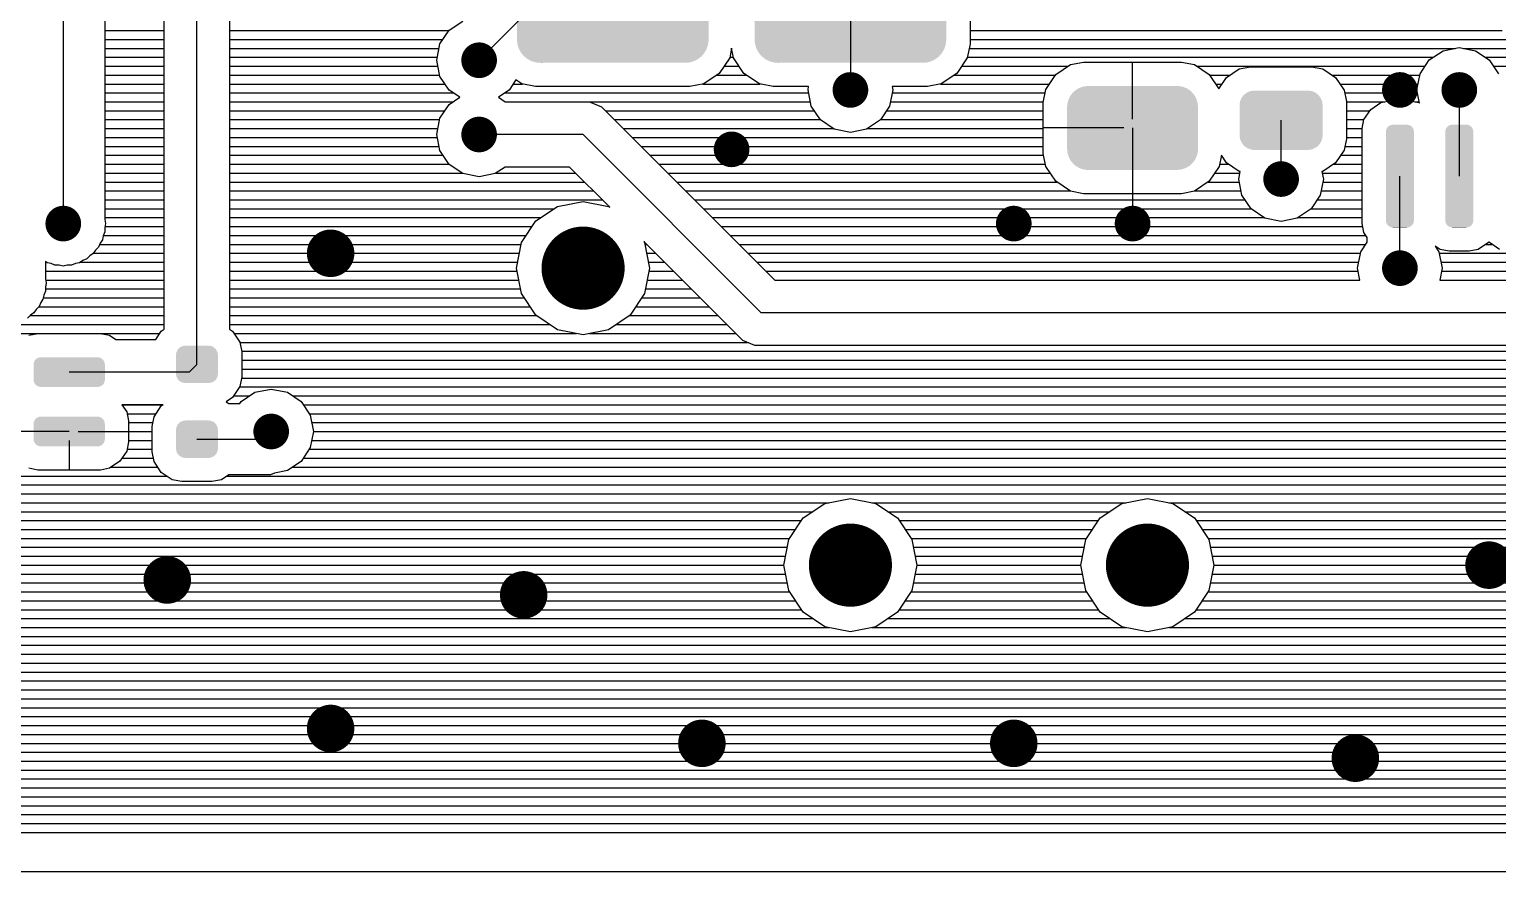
# Model space of a CAD drawing. Extents: x 295 to 953, y 10 to 290.
# Drawn here: x 579.1 to 660.7, y 71 to 117.8 of the extents above; entities that cross this region are included whole.
import ezdxf

# ---------------------------------------------------------------- set-up
doc = ezdxf.new("R2010")
doc.units = 0
doc.header["$LTSCALE"] = 5
doc.header["$MEASUREMENT"] = 0
doc.layers.get('0').update_dxf_attribs({"linetype": 'CONTINUOUS', "lineweight": 25})

msp = doc.modelspace()

# ---------------------------------------------------------------- linework, layer by layer
for p, q in [((580.96, 174.716), (580.96, 107.025)), ((583.271, 173.758), (583.271, 107.256)), ((586.573, 101.154), (586.573, 152.896)), ((588.389, 99.199), (588.389, 153.253)), ((590.205, 152.5), (590.205, 101.154)), ((631.362, 120.121), (631.362, 117.003)), ((604.074, 116.105), (606.53, 118.562)), ((624.711, 118.562), (624.711, 114.454)), ((583.271, 117.756), (586.573, 117.756)), ((590.205, 117.756), (602.396, 117.756)), ((601.894, 117.01), (602.403, 117.776)), ((602.403, 117.776), (603.169, 118.285)), ((631.362, 117.756), (660.941, 117.756)), ((583.271, 117.261), (586.573, 117.261)), ((583.271, 116.766), (586.573, 116.766)), ((590.205, 117.261), (602.06, 117.261)), ((590.205, 116.766), (601.848, 116.766)), ((601.716, 116.105), (601.894, 117.01)), ((618.107, 116.772), (618.002, 116.244)), ((618.101, 116.766), (618.107, 116.766)), ((618.206, 116.244), (618.107, 116.772)), ((631.362, 117.003), (631.21, 116.244)), ((631.309, 116.766), (658.326, 116.766)), ((631.362, 117.261), (661.436, 117.261)), ((657.652, 116.634), (658.557, 116.812)), ((658.557, 116.812), (659.455, 116.634)), ((658.781, 116.766), (661.931, 116.766)), ((583.271, 116.27), (586.573, 116.27)), ((590.205, 116.27), (601.749, 116.27)), ((601.894, 115.207), (601.716, 116.105)), ((618.002, 116.244), (617.42, 115.372)), ((618.002, 116.27), (618.206, 116.27)), ((618.787, 115.372), (618.206, 116.244)), ((631.21, 116.244), (630.628, 115.372)), ((631.21, 116.27), (657.111, 116.27)), ((636.948, 115.861), (637.675, 116.006)), ((637.675, 116.006), (643.11, 116.006)), ((640.396, 112.836), (640.396, 116.006)), ((643.11, 116.006), (643.836, 115.861)), ((656.377, 115.359), (656.886, 116.125)), ((656.886, 116.125), (657.652, 116.634)), ((659.455, 116.634), (660.221, 116.125)), ((659.996, 116.27), (662.427, 116.27)), ((660.221, 116.125), (660.729, 115.359)), ((583.271, 115.775), (586.573, 115.775)), ((583.271, 115.28), (586.573, 115.28)), ((590.205, 115.775), (601.782, 115.775)), ((590.205, 115.28), (601.881, 115.28)), ((602.403, 114.441), (601.894, 115.207)), ((617.42, 115.372), (616.555, 114.798)), ((617.282, 115.28), (618.926, 115.28)), ((617.691, 115.775), (618.517, 115.775)), ((619.653, 114.798), (618.787, 115.372)), ((630.628, 115.372), (629.763, 114.798)), ((630.49, 115.28), (636.11, 115.28)), ((630.899, 115.775), (636.83, 115.775)), ((635.575, 114.487), (636.13, 115.306)), ((636.13, 115.306), (636.948, 115.861)), ((643.836, 115.861), (644.655, 115.306)), ((643.955, 115.775), (656.655, 115.775)), ((644.655, 115.306), (645.19, 114.514)), ((644.675, 115.28), (645.818, 115.28)), ((645.19, 114.514), (645.613, 115.148)), ((645.613, 115.148), (646.326, 115.623)), ((646.326, 115.623), (646.947, 115.742)), ((646.947, 115.742), (650.348, 115.742)), ((650.348, 115.742), (650.969, 115.623)), ((650.969, 115.623), (651.682, 115.148)), ((651.477, 115.28), (656.364, 115.28)), ((651.682, 115.148), (652.158, 114.435)), ((656.199, 114.454), (656.377, 115.359)), ((660.452, 115.775), (663.965, 115.775)), ((583.271, 114.785), (586.573, 114.785)), ((583.271, 114.289), (586.573, 114.289)), ((590.205, 114.785), (602.172, 114.785)), ((590.205, 114.289), (602.628, 114.289)), ((602.997, 114.045), (602.403, 114.441)), ((605.738, 114.441), (605.144, 114.045)), ((605.513, 114.289), (622.387, 114.289)), ((606.121, 115.016), (605.738, 114.441)), ((605.969, 114.785), (606.491, 114.785)), ((606.445, 114.798), (606.121, 115.016)), ((607.211, 114.646), (606.445, 114.798)), ((615.789, 114.646), (607.211, 114.646)), ((616.555, 114.798), (615.789, 114.646)), ((616.509, 114.785), (619.699, 114.785)), ((620.419, 114.646), (619.653, 114.798)), ((622.387, 114.646), (620.419, 114.646)), ((622.354, 114.454), (622.387, 114.646)), ((622.532, 113.556), (622.354, 114.454)), ((627.062, 114.454), (626.884, 113.556)), ((628.997, 114.646), (627.029, 114.646)), ((627.029, 114.646), (627.062, 114.454)), ((627.029, 114.289), (635.535, 114.289)), ((629.763, 114.798), (628.997, 114.646)), ((629.717, 114.785), (635.78, 114.785)), ((635.43, 113.761), (635.575, 114.487)), ((645.005, 114.785), (645.375, 114.785)), ((651.92, 114.785), (656.265, 114.785)), ((652.158, 114.435), (652.283, 113.807)), ((652.184, 114.289), (656.232, 114.289)), ((656.344, 113.728), (656.199, 114.454)), ((658.557, 114.454), (658.557, 109.666)), ((583.271, 113.794), (586.573, 113.794)), ((590.205, 113.794), (602.628, 113.794)), ((601.894, 112.883), (602.403, 113.649)), ((602.403, 113.649), (602.997, 114.045)), ((605.144, 114.045), (605.513, 113.794)), ((605.513, 113.794), (610.209, 113.794)), ((610.209, 113.794), (622.486, 113.794)), ((610.209, 113.794), (610.876, 113.517)), ((610.876, 113.517), (620.505, 103.888)), ((623.04, 112.79), (622.532, 113.556)), ((626.884, 113.556), (626.375, 112.79)), ((626.93, 113.794), (635.436, 113.794)), ((635.43, 110.928), (635.43, 113.761)), ((652.283, 113.807), (652.283, 111.733)), ((652.283, 113.794), (654.423, 113.794)), ((653.63, 113.371), (654.192, 113.748)), ((654.192, 113.748), (654.693, 113.847)), ((654.693, 113.847), (655.81, 113.847)), ((655.81, 113.847), (656.311, 113.748)), ((656.08, 113.794), (656.331, 113.794)), ((656.311, 113.748), (656.344, 113.728)), ((583.271, 113.299), (586.573, 113.299)), ((583.271, 112.803), (586.573, 112.803)), ((590.205, 113.299), (602.172, 113.299)), ((590.205, 112.803), (601.881, 112.803)), ((601.716, 111.978), (601.894, 112.883)), ((611.094, 113.299), (622.697, 113.299)), ((611.589, 112.803), (623.034, 112.803)), ((623.807, 112.282), (623.04, 112.79)), ((626.375, 112.79), (625.609, 112.282)), ((626.382, 112.803), (635.43, 112.803)), ((626.719, 113.299), (635.43, 113.299)), ((648.651, 109.501), (648.651, 112.77)), ((652.283, 113.299), (653.577, 113.299)), ((652.283, 112.803), (653.247, 112.803)), ((653.148, 112.308), (653.247, 112.803)), ((653.247, 112.803), (653.63, 113.371)), ((583.271, 112.308), (586.573, 112.308)), ((583.271, 111.813), (586.573, 111.813)), ((590.205, 112.308), (601.782, 112.308)), ((590.205, 111.813), (601.749, 111.813)), ((601.894, 111.08), (601.716, 111.978)), ((609.852, 111.978), (604.074, 111.978)), ((619.758, 102.072), (609.852, 111.978)), ((612.084, 112.308), (623.76, 112.308)), ((612.58, 111.813), (635.43, 111.813)), ((624.711, 112.097), (623.807, 112.282)), ((625.609, 112.282), (624.711, 112.097)), ((625.656, 112.308), (635.43, 112.308)), ((639.9, 112.341), (635.43, 112.341)), ((640.396, 112.341), (640.396, 107.025)), ((640.396, 111.846), (640.396, 108.682)), ((652.283, 112.308), (653.148, 112.308)), ((652.283, 111.813), (653.148, 111.813)), ((653.148, 107.031), (653.148, 112.308)), ((583.271, 111.317), (586.573, 111.317)), ((590.205, 111.317), (601.848, 111.317)), ((602.403, 110.314), (601.894, 111.08)), ((613.075, 111.317), (635.43, 111.317)), ((652.158, 111.113), (651.682, 110.399)), ((652.283, 111.733), (652.158, 111.113)), ((652.197, 111.317), (653.148, 111.317)), ((583.271, 110.822), (586.573, 110.822)), ((583.271, 110.327), (586.573, 110.327)), ((590.205, 110.822), (602.06, 110.822)), ((590.205, 110.327), (602.396, 110.327)), ((603.169, 109.805), (602.403, 110.314)), ((613.57, 110.822), (635.449, 110.822)), ((614.066, 110.327), (635.548, 110.327)), ((635.575, 110.201), (635.43, 110.928)), ((636.13, 109.376), (635.575, 110.201)), ((645.21, 110.201), (644.655, 109.376)), ((645.329, 110.822), (645.21, 110.201)), ((645.237, 110.327), (645.719, 110.327)), ((645.613, 110.399), (645.329, 110.822)), ((646.326, 109.924), (645.613, 110.399)), ((651.682, 110.399), (650.969, 109.924)), ((651.576, 110.327), (653.148, 110.327)), ((651.966, 110.822), (653.148, 110.822)), ((583.271, 109.832), (586.573, 109.832)), ((590.205, 109.832), (603.123, 109.832)), ((604.074, 109.62), (603.169, 109.805)), ((604.972, 109.805), (604.074, 109.62)), ((605.513, 110.162), (604.972, 109.805)), ((605.018, 109.832), (609.43, 109.832)), ((609.099, 110.162), (605.513, 110.162)), ((611.332, 107.93), (609.099, 110.162)), ((614.561, 109.832), (635.819, 109.832)), ((636.948, 108.828), (636.13, 109.376)), ((644.655, 109.376), (643.836, 108.828)), ((644.966, 109.832), (646.359, 109.832)), ((646.293, 109.501), (646.372, 109.917)), ((646.471, 108.603), (646.293, 109.501)), ((646.372, 109.917), (646.326, 109.924)), ((651.002, 109.501), (650.823, 108.603)), ((650.969, 109.924), (650.923, 109.917)), ((650.923, 109.917), (651.002, 109.501)), ((650.936, 109.832), (653.148, 109.832)), ((655.255, 104.548), (655.255, 109.666)), ((583.271, 109.336), (586.573, 109.336)), ((583.271, 108.841), (586.573, 108.841)), ((590.205, 109.336), (609.925, 109.336)), ((590.205, 108.841), (610.42, 108.841)), ((615.056, 109.336), (636.189, 109.336)), ((615.552, 108.841), (636.929, 108.841)), ((637.675, 108.682), (636.948, 108.828)), ((643.11, 108.682), (637.675, 108.682)), ((643.836, 108.828), (643.11, 108.682)), ((643.856, 108.841), (646.425, 108.841)), ((644.596, 109.336), (646.326, 109.336)), ((646.98, 107.837), (646.471, 108.603)), ((650.823, 108.603), (650.315, 107.837)), ((650.87, 108.841), (653.148, 108.841)), ((650.969, 109.336), (653.148, 109.336)), ((583.271, 108.346), (586.573, 108.346)), ((583.271, 107.85), (586.573, 107.85)), ((590.205, 108.346), (610.916, 108.346)), ((590.205, 107.85), (608.254, 107.85)), ((607.23, 107.17), (608.432, 107.969)), ((608.432, 107.969), (609.852, 108.253)), ((609.852, 108.253), (611.266, 107.969)), ((611.266, 107.969), (611.332, 107.93)), ((616.047, 108.346), (646.637, 108.346)), ((616.542, 107.85), (646.973, 107.85)), ((647.746, 107.329), (646.98, 107.837)), ((650.315, 107.837), (649.549, 107.329)), ((650.322, 107.85), (653.148, 107.85)), ((650.658, 108.346), (653.148, 108.346)), ((583.271, 107.355), (586.573, 107.355)), ((583.271, 107.256), (583.311, 107.025)), ((583.311, 107.025), (583.271, 106.8)), ((590.205, 107.355), (607.514, 107.355)), ((606.425, 105.968), (607.23, 107.17)), ((617.037, 107.355), (647.7, 107.355)), ((648.651, 107.144), (647.746, 107.329)), ((649.549, 107.329), (648.651, 107.144)), ((649.595, 107.355), (653.148, 107.355)), ((653.247, 106.53), (653.148, 107.031)), ((583.132, 106.127), (583.007, 105.935)), ((583.179, 106.351), (583.132, 106.127)), ((583.271, 106.569), (583.179, 106.351)), ((583.185, 106.364), (586.573, 106.364)), ((583.271, 106.8), (583.271, 106.569)), ((583.278, 106.86), (586.573, 106.86)), ((590.205, 106.86), (607.026, 106.86)), ((590.205, 106.364), (606.696, 106.364)), ((617.533, 106.86), (653.181, 106.86)), ((618.028, 106.364), (653.359, 106.364)), ((653.439, 106.252), (653.247, 106.53)), ((653.439, 105.995), (653.439, 106.252)), ((582.624, 105.361), (582.432, 105.229)), ((582.749, 105.552), (582.624, 105.361)), ((582.631, 105.374), (586.573, 105.374)), ((582.915, 105.717), (582.749, 105.552)), ((583.007, 105.935), (582.915, 105.717)), ((582.981, 105.869), (586.573, 105.869)), ((590.205, 105.869), (606.412, 105.869)), ((590.205, 105.374), (606.313, 105.374)), ((606.147, 104.548), (606.425, 105.968)), ((618.213, 101.048), (613.227, 106.034)), ((613.227, 106.034), (613.273, 105.968)), ((613.273, 105.968), (613.551, 104.548)), ((613.286, 105.869), (613.392, 105.869)), ((613.385, 105.374), (613.887, 105.374)), ((618.523, 105.869), (653.353, 105.869)), ((619.019, 105.374), (653.062, 105.374)), ((652.897, 104.548), (653.075, 105.453)), ((653.075, 105.453), (653.439, 105.995)), ((657.494, 105.585), (657.21, 105.777)), ((657.21, 105.777), (657.427, 105.453)), ((657.427, 105.453), (657.606, 104.548)), ((657.441, 105.374), (662.968, 105.374)), ((657.995, 105.486), (657.494, 105.585)), ((659.112, 105.486), (657.995, 105.486)), ((659.613, 105.585), (659.112, 105.486)), ((660.175, 105.968), (659.613, 105.585)), ((660.036, 105.869), (660.373, 105.869)), ((660.208, 106.008), (660.175, 105.968)), ((660.234, 105.968), (660.208, 106.008)), ((660.796, 105.585), (660.234, 105.968)), ((580.055, 104.852), (579.969, 104.912)), ((579.969, 104.912), (579.969, 103.954)), ((579.969, 104.879), (580.009, 104.879)), ((580.28, 104.806), (580.055, 104.852)), ((580.498, 104.713), (580.28, 104.806)), ((580.729, 104.713), (580.498, 104.713)), ((580.96, 104.667), (580.729, 104.713)), ((581.184, 104.713), (580.96, 104.667)), ((581.415, 104.713), (581.184, 104.713)), ((581.633, 104.806), (581.415, 104.713)), ((581.858, 104.852), (581.633, 104.806)), ((582.049, 104.978), (581.858, 104.852)), ((581.904, 104.879), (586.573, 104.879)), ((582.267, 105.07), (582.049, 104.978)), ((582.432, 105.229), (582.267, 105.07)), ((590.205, 104.879), (606.213, 104.879)), ((606.425, 103.135), (606.147, 104.548)), ((613.551, 104.548), (613.273, 103.135)), ((613.484, 104.879), (614.383, 104.879)), ((619.514, 104.879), (652.963, 104.879)), ((653.029, 103.888), (652.897, 104.548)), ((657.606, 104.548), (657.474, 103.888)), ((657.54, 104.879), (662.869, 104.879)), ((579.969, 104.383), (586.573, 104.383)), ((579.969, 103.954), (580.009, 103.723)), ((580.009, 103.723), (579.969, 103.498)), ((579.976, 103.888), (586.573, 103.888)), ((590.205, 104.383), (606.18, 104.383)), ((590.205, 103.888), (606.28, 103.888)), ((613.418, 103.888), (615.373, 103.888)), ((613.518, 104.383), (614.878, 104.383)), ((620.009, 104.383), (652.93, 104.383)), ((620.505, 103.888), (653.029, 103.888)), ((657.474, 103.888), (662.935, 103.888)), ((657.474, 103.888), (662.935, 103.888)), ((657.573, 104.383), (662.836, 104.383)), ((579.877, 103.049), (579.83, 102.825)), ((579.844, 102.897), (586.573, 102.897)), ((579.969, 103.267), (579.877, 103.049)), ((579.969, 103.498), (579.969, 103.267)), ((579.969, 103.393), (586.573, 103.393)), ((590.205, 103.393), (606.379, 103.393)), ((590.205, 102.897), (606.583, 102.897)), ((607.23, 101.933), (606.425, 103.135)), ((613.273, 103.135), (612.467, 101.933)), ((613.115, 102.897), (616.364, 102.897)), ((613.319, 103.393), (615.869, 103.393)), ((579.322, 102.059), (579.13, 101.927)), ((579.447, 102.25), (579.322, 102.059)), ((579.613, 102.415), (579.447, 102.25)), ((579.599, 102.402), (586.573, 102.402)), ((579.705, 102.633), (579.613, 102.415)), ((579.83, 102.825), (579.705, 102.633)), ((590.205, 102.402), (606.914, 102.402)), ((612.784, 102.402), (616.859, 102.402)), ((670.114, 102.072), (619.758, 102.072)), ((577.882, 101.411), (586.573, 101.411)), ((579.13, 101.927), (578.965, 101.768)), ((579.104, 101.907), (586.573, 101.907)), ((590.205, 101.907), (607.264, 101.907)), ((590.205, 101.411), (608.003, 101.411)), ((608.432, 101.127), (607.23, 101.933)), ((612.467, 101.933), (611.266, 101.127)), ((611.695, 101.411), (617.85, 101.411)), ((612.434, 101.907), (617.354, 101.907)), ((565.856, 100.916), (579.547, 100.916)), ((579.045, 100.817), (579.547, 100.916)), ((579.547, 100.916), (583.027, 100.916)), ((583.027, 100.916), (586.322, 100.916)), ((583.027, 100.916), (583.529, 100.817)), ((583.529, 100.817), (583.872, 100.586)), ((583.872, 100.586), (586.104, 100.586)), ((586.104, 100.586), (586.408, 101.048)), ((586.408, 101.048), (586.573, 101.154)), ((590.205, 101.154), (590.364, 101.048)), ((590.364, 101.048), (590.767, 100.441)), ((590.45, 100.916), (609.489, 100.916)), ((590.767, 100.441), (590.879, 99.899)), ((590.773, 100.421), (618.992, 100.421)), ((609.852, 100.85), (608.432, 101.127)), ((611.266, 101.127), (609.852, 100.85)), ((610.209, 100.916), (618.345, 100.916)), ((618.728, 100.533), (618.213, 101.048)), ((619.395, 100.256), (618.728, 100.533)), ((590.872, 99.926), (700.789, 99.926)), ((590.879, 99.899), (590.879, 98.499)), ((670.47, 100.256), (619.395, 100.256)), ((587.96, 98.77), (581.29, 98.77)), ((588.389, 99.199), (587.96, 98.77)), ((590.879, 99.43), (700.789, 99.43)), ((590.879, 98.935), (700.789, 98.935)), ((590.767, 97.964), (590.364, 97.357)), ((590.76, 97.944), (700.789, 97.944)), ((590.879, 98.499), (590.767, 97.964)), ((590.866, 98.44), (700.789, 98.44)), ((590.364, 97.357), (590.014, 97.119)), ((590.014, 97.119), (590.166, 97.02)), ((590.43, 97.449), (591.315, 97.449)), ((590.773, 97.02), (590.846, 97.139)), ((590.846, 97.139), (591.612, 97.647)), ((591.612, 97.647), (592.517, 97.825)), ((592.517, 97.825), (593.415, 97.647)), ((593.415, 97.647), (594.181, 97.139)), ((593.712, 97.449), (700.789, 97.449)), ((594.181, 97.139), (594.689, 96.373)), ((584.222, 96.954), (586.507, 96.954)), ((586.507, 96.954), (584.222, 96.954)), ((584.222, 96.954), (584.486, 96.557)), ((584.486, 96.557), (584.592, 96.056)), ((584.506, 96.458), (586.124, 96.458)), ((586.005, 96.28), (586.408, 96.888)), ((586.408, 96.888), (586.507, 96.954)), ((590.166, 97.02), (590.773, 97.02)), ((594.3, 96.954), (700.789, 96.954)), ((594.63, 96.458), (700.789, 96.458)), ((594.689, 96.373), (594.868, 95.468)), ((584.592, 96.056), (584.592, 94.887)), ((584.592, 95.963), (585.939, 95.963)), ((585.893, 95.745), (586.005, 96.28)), ((585.893, 94.339), (585.893, 95.745)), ((594.769, 95.963), (700.789, 95.963)), ((581.29, 95.468), (576.007, 95.468)), ((580.795, 95.468), (577.988, 95.468)), ((581.29, 94.973), (581.29, 93.322)), ((581.785, 95.468), (584.592, 95.468)), ((584.592, 94.887), (584.486, 94.378)), ((584.592, 95.468), (585.893, 95.468)), ((584.592, 94.973), (585.893, 94.973)), ((588.389, 95.039), (592.088, 95.039)), ((592.088, 95.039), (592.517, 95.468)), ((594.868, 95.468), (594.689, 94.57)), ((594.769, 94.973), (700.789, 94.973)), ((594.868, 95.468), (700.789, 95.468)), ((584.486, 94.378), (584.103, 93.81)), ((584.222, 93.982), (585.966, 93.982)), ((584.506, 94.477), (585.893, 94.477)), ((586.005, 93.804), (585.893, 94.339)), ((594.689, 94.57), (594.181, 93.804)), ((594.3, 93.982), (700.789, 93.982)), ((594.63, 94.477), (700.789, 94.477)), ((579.547, 93.322), (579.045, 93.427)), ((583.027, 93.322), (579.547, 93.322)), ((583.529, 93.427), (583.027, 93.322)), ((584.103, 93.81), (583.529, 93.427)), ((583.628, 93.487), (586.21, 93.487)), ((586.408, 93.196), (586.005, 93.804)), ((587.016, 92.787), (586.408, 93.196)), ((590.166, 93.057), (589.756, 92.787)), ((592.477, 93.057), (590.166, 93.057)), ((592.695, 93.15), (592.477, 93.057)), ((593.415, 93.295), (592.695, 93.15)), ((594.181, 93.804), (593.415, 93.295)), ((593.706, 93.487), (700.789, 93.487)), ((554.214, 92.496), (700.789, 92.496)), ((558.691, 92.991), (586.712, 92.991)), ((587.557, 92.681), (587.016, 92.787)), ((589.215, 92.681), (587.557, 92.681)), ((589.756, 92.787), (589.215, 92.681)), ((590.06, 92.991), (700.789, 92.991)), ((554.709, 92.001), (700.789, 92.001)), ((555.158, 91.505), (623.523, 91.505)), ((622.089, 90.66), (623.291, 91.459)), ((623.291, 91.459), (624.711, 91.743)), ((624.711, 91.743), (626.125, 91.459)), ((625.893, 91.505), (640.033, 91.505)), ((626.125, 91.459), (627.326, 90.66)), ((638.599, 90.66), (639.801, 91.459)), ((639.801, 91.459), (641.221, 91.743)), ((641.221, 91.743), (642.635, 91.459)), ((642.403, 91.505), (700.789, 91.505)), ((642.635, 91.459), (643.836, 90.66)), ((555.363, 91.01), (622.618, 91.01)), ((621.284, 89.458), (622.089, 90.66)), ((626.798, 91.01), (639.128, 91.01)), ((627.326, 90.66), (628.132, 89.458)), ((637.794, 89.458), (638.599, 90.66)), ((643.308, 91.01), (700.789, 91.01)), ((643.836, 90.66), (644.642, 89.458)), ((555.363, 90.515), (621.997, 90.515)), ((555.363, 90.02), (621.66, 90.02)), ((627.419, 90.515), (638.507, 90.515)), ((627.756, 90.02), (638.17, 90.02)), ((643.929, 90.515), (700.789, 90.515)), ((644.266, 90.02), (700.789, 90.02)), ((555.363, 89.524), (621.33, 89.524)), ((555.363, 89.029), (621.205, 89.029)), ((621.006, 88.038), (621.284, 89.458)), ((628.086, 89.524), (637.84, 89.524)), ((628.132, 89.458), (628.41, 88.038)), ((628.211, 89.029), (637.715, 89.029)), ((637.516, 88.038), (637.794, 89.458)), ((644.596, 89.524), (700.789, 89.524)), ((644.642, 89.458), (644.92, 88.038)), ((644.721, 89.029), (700.789, 89.029)), ((555.363, 88.534), (621.105, 88.534)), ((628.31, 88.534), (637.615, 88.534)), ((644.82, 88.534), (700.637, 88.534)), ((555.363, 88.038), (621.006, 88.038)), ((555.363, 87.543), (621.105, 87.543)), ((621.284, 86.625), (621.006, 88.038)), ((628.41, 88.038), (628.132, 86.625)), ((628.31, 87.543), (637.615, 87.543)), ((628.41, 88.038), (637.516, 88.038)), ((637.794, 86.625), (637.516, 88.038)), ((644.92, 88.038), (644.642, 86.625)), ((644.82, 87.543), (700.446, 87.543)), ((644.92, 88.038), (700.538, 88.038)), ((555.363, 87.048), (621.205, 87.048)), ((563.981, 86.552), (621.33, 86.552)), ((622.089, 85.423), (621.284, 86.625)), ((628.132, 86.625), (627.326, 85.423)), ((628.086, 86.552), (637.84, 86.552)), ((628.211, 87.048), (637.715, 87.048)), ((638.599, 85.423), (637.794, 86.625)), ((644.642, 86.625), (643.836, 85.423)), ((644.596, 86.552), (700.545, 86.552)), ((644.721, 87.048), (700.446, 87.048)), ((564.886, 86.057), (621.66, 86.057)), ((627.756, 86.057), (638.17, 86.057)), ((644.266, 86.057), (700.644, 86.057)), ((565.506, 85.562), (621.997, 85.562)), ((565.843, 85.067), (622.618, 85.067)), ((623.291, 84.617), (622.089, 85.423)), ((627.326, 85.423), (626.125, 84.617)), ((626.798, 85.067), (639.128, 85.067)), ((627.419, 85.562), (638.507, 85.562)), ((639.801, 84.617), (638.599, 85.423)), ((643.836, 85.423), (642.635, 84.617)), ((643.308, 85.067), (700.789, 85.067)), ((643.929, 85.562), (700.789, 85.562)), ((566.173, 84.571), (623.523, 84.571)), ((566.299, 84.076), (700.789, 84.076)), ((624.711, 84.34), (623.291, 84.617)), ((626.125, 84.617), (624.711, 84.34)), ((625.893, 84.571), (640.033, 84.571)), ((641.221, 84.34), (639.801, 84.617)), ((642.635, 84.617), (641.221, 84.34)), ((642.403, 84.571), (700.789, 84.571)), ((566.398, 83.581), (700.789, 83.581)), ((566.398, 82.59), (700.598, 82.59)), ((566.497, 83.085), (700.789, 83.085)), ((566.299, 82.095), (700.492, 82.095)), ((565.843, 81.104), (700.459, 81.104)), ((566.173, 81.599), (700.459, 81.599)), ((564.886, 80.114), (700.459, 80.114)), ((565.506, 80.609), (700.459, 80.609)), ((563.981, 79.618), (700.459, 79.618)), ((555.363, 79.123), (700.532, 79.123)), ((555.363, 78.628), (700.71, 78.628)), ((555.363, 78.132), (701.04, 78.132)), ((555.363, 77.637), (701.701, 77.637)), ((555.363, 77.142), (760.093, 77.142)), ((555.442, 76.646), (760.093, 76.646)), ((555.693, 76.151), (760.093, 76.151)), ((556.188, 75.656), (759.948, 75.656)), ((556.683, 75.161), (759.598, 75.161)), ((557.179, 74.665), (759.103, 74.665)), ((557.674, 74.17), (758.607, 74.17)), ((558.169, 73.675), (758.112, 73.675)), ((559.008, 73.179), (597.47, 73.179)), ((597.47, 73.179), (757.273, 73.179)), ((529.277, 71), (763.276, 71))]:
    msp.add_line(p, q)
for points, const_width in [([(603.578, 116.105, 1), (604.569, 116.105, 1)], 0.991), ([(624.216, 114.454, 1), (625.207, 114.454, 1)], 0.991), ([(654.759, 114.454, 1), (655.75, 114.454, 1)], 0.991), ([(658.061, 114.454, 1), (659.052, 114.454, 1)], 0.991), ([(603.578, 111.978, 1), (604.569, 111.978, 1)], 0.991), ([(617.612, 111.152, 1), (618.603, 111.152, 1)], 0.991), ([(648.155, 109.501, 1), (649.146, 109.501, 1)], 0.991), ([(580.464, 107.025, 1), (581.455, 107.025, 1)], 0.991), ([(633.296, 107.025, 1), (634.287, 107.025, 1)], 0.991), ([(639.9, 107.025, 1), (640.891, 107.025, 1)], 0.991), ([(595.158, 105.374, 1), (596.479, 105.374, 1)], 1.321), ([(608.697, 104.548, 1), (611.008, 104.548, 1)], 2.311), ([(654.759, 104.548, 1), (655.75, 104.548, 1)], 0.991), ([(592.021, 95.468, 1), (593.012, 95.468, 1)], 0.991), ([(623.556, 88.038, 1), (625.867, 88.038, 1)], 2.311), ([(640.066, 88.038, 1), (642.377, 88.038, 1)], 2.311), ([(659.547, 88.038, 1), (660.868, 88.038, 1)], 1.321), ([(586.078, 87.213, 1), (587.399, 87.213, 1)], 1.321), ([(605.89, 86.387, 1), (607.211, 86.387, 1)], 1.321), ([(595.158, 78.958, 1), (596.479, 78.958, 1)], 1.321), ([(615.796, 78.132, 1), (617.117, 78.132, 1)], 1.321), ([(633.131, 78.132, 1), (634.452, 78.132, 1)], 1.321), ([(652.118, 77.307, 1), (653.439, 77.307, 1)], 1.321)]:
    msp.add_lwpolyline(points, format="xyb", close=True, dxfattribs=dict(const_width=const_width))
for points in [[(606.174, 117.264), (606.174, 119.86), (616.833, 117.264), (616.833, 119.86)], [(619.382, 117.264), (619.382, 119.86), (630.041, 117.264), (630.041, 119.86)], [(606.174, 117.261), (606.174, 117.264), (616.833, 117.261), (616.833, 117.264)], [(606.178, 117.223), (606.174, 117.261), (616.832, 117.223), (616.833, 117.261)], [(606.2, 117.001), (606.178, 117.223), (616.803, 117.001), (616.832, 117.223)], [(606.212, 116.963), (606.2, 117.001), (616.798, 116.963), (616.803, 117.001)], [(606.278, 116.751), (606.212, 116.963), (616.725, 116.751), (616.798, 116.963)], [(606.297, 116.716), (606.278, 116.751), (616.713, 116.716), (616.725, 116.751)], [(606.405, 116.521), (606.297, 116.716), (616.598, 116.521), (616.713, 116.716)], [(619.382, 117.261), (619.382, 117.264), (630.041, 117.261), (630.041, 117.264)], [(619.386, 117.223), (619.382, 117.261), (630.04, 117.223), (630.041, 117.261)], [(619.408, 117.001), (619.386, 117.223), (630.011, 117.001), (630.04, 117.223)], [(619.42, 116.963), (619.408, 117.001), (630.006, 116.963), (630.011, 117.001)], [(619.486, 116.751), (619.42, 116.963), (629.933, 116.751), (630.006, 116.963)], [(619.505, 116.716), (619.486, 116.751), (629.921, 116.716), (629.933, 116.751)], [(619.613, 116.521), (619.505, 116.716), (629.806, 116.521), (629.921, 116.716)], [(606.431, 116.49), (606.405, 116.521), (616.58, 116.49), (616.598, 116.521)], [(606.574, 116.322), (606.431, 116.49), (616.428, 116.322), (616.58, 116.49)], [(606.608, 116.296), (606.574, 116.322), (616.404, 116.296), (616.428, 116.322)], [(606.781, 116.161), (606.608, 116.296), (616.22, 116.161), (616.404, 116.296)], [(606.821, 116.141), (606.781, 116.161), (616.193, 116.141), (616.22, 116.161)], [(607.015, 116.044), (606.821, 116.141), (615.984, 116.044), (616.193, 116.141)], [(607.064, 116.031), (607.015, 116.044), (615.956, 116.031), (615.984, 116.044)], [(607.268, 115.977), (607.064, 116.031), (615.724, 115.977), (615.956, 116.031)], [(607.361, 115.971), (607.268, 115.977), (615.701, 115.971), (615.724, 115.977)], [(607.493, 115.963), (607.361, 115.971), (615.439, 115.963), (615.701, 115.971)], [(607.529, 115.961), (607.493, 115.963), (607.529, 115.961), (607.567, 115.963)], [(619.639, 116.49), (619.613, 116.521), (629.788, 116.49), (629.806, 116.521)], [(619.782, 116.322), (619.639, 116.49), (629.636, 116.322), (629.788, 116.49)], [(619.816, 116.296), (619.782, 116.322), (629.612, 116.296), (629.636, 116.322)], [(619.989, 116.161), (619.816, 116.296), (629.428, 116.161), (629.612, 116.296)], [(620.029, 116.141), (619.989, 116.161), (629.401, 116.141), (629.428, 116.161)], [(620.223, 116.044), (620.029, 116.141), (629.192, 116.044), (629.401, 116.141)], [(620.272, 116.031), (620.223, 116.044), (629.164, 116.031), (629.192, 116.044)], [(620.476, 115.977), (620.272, 116.031), (628.932, 115.977), (629.164, 116.031)], [(620.569, 115.971), (620.476, 115.977), (628.909, 115.971), (628.932, 115.977)], [(620.701, 115.963), (620.569, 115.971), (628.647, 115.963), (628.909, 115.971)], [(620.737, 115.961), (620.701, 115.963), (620.737, 115.961), (620.775, 115.963)], [(636.999, 114.209), (637.047, 114.278), (643.802, 114.209), (643.738, 114.278)], [(637.047, 114.278), (637.17, 114.39), (643.738, 114.278), (643.633, 114.39)], [(637.17, 114.39), (637.23, 114.446), (643.633, 114.39), (643.554, 114.446)], [(637.23, 114.446), (637.377, 114.532), (643.554, 114.446), (643.429, 114.532)], [(637.377, 114.532), (637.443, 114.571), (643.429, 114.532), (643.336, 114.571)], [(637.443, 114.571), (637.616, 114.628), (643.336, 114.571), (643.2, 114.628)], [(637.616, 114.628), (637.679, 114.649), (643.2, 114.628), (643.088, 114.649)], [(637.679, 114.649), (637.908, 114.674), (643.088, 114.649), (642.956, 114.674)], [(637.908, 114.674), (637.926, 114.676), (642.956, 114.674), (642.906, 114.676)], [(637.926, 114.677), (637.926, 114.682), (642.866, 114.677), (642.866, 114.682)], [(637.926, 114.676), (637.926, 114.677), (642.906, 114.676), (642.866, 114.677)], [(646.597, 114.194), (646.735, 114.296), (650.698, 114.194), (650.574, 114.296)], [(646.735, 114.296), (646.765, 114.318), (650.574, 114.296), (650.527, 114.318)], [(646.765, 114.318), (646.929, 114.383), (650.527, 114.318), (650.385, 114.383)], [(646.929, 114.383), (646.958, 114.395), (650.385, 114.383), (650.319, 114.395)], [(646.958, 114.395), (647.156, 114.42), (650.319, 114.395), (650.179, 114.42)], [(647.156, 114.42), (647.165, 114.421), (650.179, 114.42), (650.137, 114.421)], [(636.757, 113.513), (636.761, 113.602), (644.035, 113.513), (644.025, 113.602)], [(636.757, 113.51), (636.757, 113.513), (644.035, 113.51), (644.035, 113.513)], [(636.757, 111.172), (636.757, 113.51), (644.035, 111.172), (644.035, 113.51)], [(636.761, 113.602), (636.791, 113.76), (644.025, 113.602), (644.007, 113.76)], [(636.791, 113.76), (636.807, 113.846), (644.007, 113.76), (643.978, 113.846)], [(636.807, 113.846), (636.871, 113.995), (643.978, 113.846), (643.928, 113.995)], [(636.871, 113.995), (636.904, 114.075), (643.928, 113.995), (643.881, 114.075)], [(636.904, 114.075), (636.999, 114.209), (643.881, 114.075), (643.802, 114.209)], [(646.339, 113.596), (646.34, 113.639), (650.962, 113.596), (650.957, 113.639)], [(646.339, 111.945), (646.339, 113.596), (650.962, 111.945), (650.962, 113.596)], [(646.34, 113.639), (646.37, 113.803), (650.957, 113.639), (650.936, 113.803)], [(646.37, 113.803), (646.377, 113.844), (650.936, 113.803), (650.919, 113.844)], [(646.377, 113.844), (646.448, 113.996), (650.919, 113.844), (650.859, 113.996)], [(646.448, 113.996), (646.465, 114.033), (650.859, 113.996), (650.832, 114.033)], [(646.465, 114.033), (646.572, 114.164), (650.832, 114.033), (650.735, 114.164)], [(646.572, 114.164), (646.597, 114.194), (650.735, 114.164), (650.698, 114.194)], [(646.345, 111.902), (646.339, 111.945), (650.961, 111.902), (650.962, 111.945)], [(646.366, 111.738), (646.345, 111.902), (650.931, 111.738), (650.961, 111.902)], [(654.476, 112.136), (654.477, 112.174), (656.034, 112.136), (656.027, 112.174)], [(654.476, 107.197), (654.476, 112.136), (656.034, 107.197), (656.034, 112.136)], [(654.477, 112.174), (654.507, 112.277), (656.027, 112.174), (656.008, 112.277)], [(654.507, 112.277), (654.517, 112.311), (656.008, 112.277), (655.987, 112.311)], [(654.517, 112.311), (654.583, 112.398), (655.987, 112.311), (655.933, 112.398)], [(654.583, 112.398), (654.603, 112.425), (655.933, 112.398), (655.898, 112.425)], [(654.603, 112.425), (654.7, 112.485), (655.898, 112.425), (655.819, 112.485)], [(654.7, 112.485), (654.725, 112.5), (655.819, 112.485), (655.767, 112.5)], [(654.725, 112.5), (654.856, 112.524), (655.767, 112.5), (655.682, 112.524)], [(654.856, 112.524), (654.865, 112.526), (655.682, 112.524), (655.644, 112.526)], [(657.778, 112.136), (657.779, 112.174), (659.336, 112.136), (659.329, 112.174)], [(657.778, 107.197), (657.778, 112.136), (659.336, 107.197), (659.336, 112.136)], [(657.779, 112.174), (657.809, 112.277), (659.329, 112.174), (659.31, 112.277)], [(657.809, 112.277), (657.819, 112.311), (659.31, 112.277), (659.289, 112.311)], [(657.819, 112.311), (657.885, 112.398), (659.289, 112.311), (659.235, 112.398)], [(657.885, 112.398), (657.905, 112.425), (659.235, 112.398), (659.2, 112.425)], [(657.905, 112.425), (658.002, 112.485), (659.2, 112.425), (659.121, 112.485)], [(658.002, 112.485), (658.027, 112.5), (659.121, 112.485), (659.069, 112.5)], [(658.027, 112.5), (658.158, 112.524), (659.069, 112.5), (658.984, 112.524)], [(658.158, 112.524), (658.167, 112.526), (658.984, 112.524), (658.946, 112.526)], [(636.757, 111.169), (636.757, 111.172), (644.035, 111.169), (644.035, 111.172)], [(636.767, 111.08), (636.757, 111.169), (644.031, 111.08), (644.035, 111.169)], [(636.784, 110.922), (636.767, 111.08), (644.001, 110.922), (644.031, 111.08)], [(646.382, 111.697), (646.366, 111.738), (650.924, 111.697), (650.931, 111.738)], [(646.443, 111.544), (646.382, 111.697), (650.854, 111.544), (650.924, 111.697)], [(646.47, 111.508), (646.443, 111.544), (650.837, 111.508), (650.854, 111.544)], [(646.566, 111.376), (646.47, 111.508), (650.73, 111.376), (650.837, 111.508)], [(646.603, 111.346), (646.566, 111.376), (650.705, 111.346), (650.73, 111.376)], [(646.728, 111.245), (646.603, 111.346), (650.567, 111.245), (650.705, 111.346)], [(646.775, 111.223), (646.728, 111.245), (650.537, 111.223), (650.567, 111.245)], [(646.917, 111.157), (646.775, 111.223), (650.373, 111.157), (650.537, 111.223)], [(646.982, 111.146), (646.917, 111.157), (650.343, 111.146), (650.373, 111.157)], [(647.122, 111.12), (646.982, 111.146), (650.145, 111.12), (650.343, 111.146)], [(647.165, 111.119), (647.122, 111.12), (650.137, 111.119), (650.145, 111.12)], [(636.813, 110.836), (636.784, 110.922), (643.984, 110.836), (644.001, 110.922)], [(636.863, 110.687), (636.813, 110.836), (643.921, 110.687), (643.984, 110.836)], [(636.91, 110.607), (636.863, 110.687), (643.887, 110.607), (643.921, 110.687)], [(636.99, 110.474), (636.91, 110.607), (643.793, 110.474), (643.887, 110.607)], [(637.054, 110.405), (636.99, 110.474), (643.744, 110.405), (643.793, 110.474)], [(637.159, 110.292), (637.054, 110.405), (643.622, 110.292), (643.744, 110.405)], [(637.238, 110.236), (637.159, 110.292), (643.562, 110.236), (643.622, 110.292)], [(637.362, 110.15), (637.238, 110.236), (643.414, 110.15), (643.562, 110.236)], [(637.456, 110.111), (637.362, 110.15), (643.348, 110.111), (643.414, 110.15)], [(637.591, 110.054), (637.456, 110.111), (643.176, 110.054), (643.348, 110.111)], [(637.704, 110.033), (637.591, 110.054), (643.112, 110.033), (643.176, 110.054)], [(637.835, 110.008), (637.704, 110.033), (642.884, 110.008), (643.112, 110.033)], [(637.885, 110.006), (637.835, 110.008), (642.866, 110.006), (642.884, 110.008)], [(637.926, 110.005), (637.885, 110.006), (642.866, 110.005), (642.866, 110.006)], [(637.926, 110), (637.926, 110.005), (642.866, 110), (642.866, 110.005)], [(654.482, 107.159), (654.476, 107.197), (656.032, 107.159), (656.034, 107.197)], [(654.502, 107.056), (654.482, 107.159), (656.003, 107.056), (656.032, 107.159)], [(654.523, 107.022), (654.502, 107.056), (655.993, 107.022), (656.003, 107.056)], [(654.577, 106.935), (654.523, 107.022), (655.926, 106.935), (655.993, 107.022)], [(654.612, 106.908), (654.577, 106.935), (655.906, 106.908), (655.926, 106.935)], [(657.784, 107.159), (657.778, 107.197), (659.334, 107.159), (659.336, 107.197)], [(657.804, 107.056), (657.784, 107.159), (659.305, 107.056), (659.334, 107.159)], [(657.825, 107.022), (657.804, 107.056), (659.295, 107.022), (659.305, 107.056)], [(657.879, 106.935), (657.825, 107.022), (659.228, 106.935), (659.295, 107.022)], [(657.914, 106.908), (657.879, 106.935), (659.208, 106.908), (659.228, 106.935)], [(654.691, 106.848), (654.612, 106.908), (655.809, 106.848), (655.906, 106.908)], [(654.743, 106.833), (654.691, 106.848), (655.785, 106.833), (655.809, 106.848)], [(654.828, 106.809), (654.743, 106.833), (655.654, 106.809), (655.785, 106.833)], [(654.865, 106.807), (654.828, 106.809), (655.644, 106.807), (655.654, 106.809)], [(657.993, 106.848), (657.914, 106.908), (659.111, 106.848), (659.208, 106.908)], [(658.045, 106.833), (657.993, 106.848), (659.087, 106.833), (659.111, 106.848)], [(658.13, 106.809), (658.045, 106.833), (658.956, 106.809), (659.087, 106.833)], [(658.167, 106.807), (658.13, 106.809), (658.946, 106.807), (658.956, 106.809)], [(579.535, 99.549), (579.623, 99.588), (583.058, 99.549), (582.94, 99.588)], [(579.623, 99.588), (579.759, 99.595), (582.94, 99.588), (582.918, 99.595)], [(579.759, 99.595), (579.77, 99.595), (582.918, 99.595), (582.81, 99.595)], [(587.22, 98.677), (587.22, 99.721), (589.558, 98.677), (589.558, 99.721)], [(587.224, 99.721), (587.245, 99.867), (589.555, 99.721), (589.531, 99.867)], [(587.245, 99.867), (587.253, 99.884), (589.531, 99.867), (589.529, 99.884)], [(587.253, 99.884), (587.316, 100.016), (589.529, 99.884), (589.46, 100.016)], [(587.316, 100.016), (587.329, 100.03), (589.46, 100.016), (589.453, 100.03)], [(587.329, 100.03), (587.43, 100.135), (589.453, 100.03), (589.345, 100.135)], [(587.43, 100.135), (587.45, 100.145), (589.345, 100.135), (589.334, 100.145)], [(587.45, 100.145), (587.576, 100.212), (589.334, 100.145), (589.197, 100.212)], [(587.576, 100.212), (587.608, 100.217), (589.197, 100.212), (589.186, 100.217)], [(587.608, 100.217), (587.739, 100.239), (589.186, 100.217), (589.04, 100.239)], [(579.305, 99.186), (579.32, 99.294), (583.274, 99.186), (583.255, 99.294)], [(579.309, 99.135), (579.305, 99.186), (583.271, 99.135), (583.274, 99.186)], [(579.309, 99.134), (579.309, 99.135), (583.271, 99.134), (583.271, 99.135)], [(579.309, 98.406), (579.309, 99.134), (583.271, 98.406), (583.271, 99.134)], [(579.32, 99.294), (579.337, 99.331), (583.255, 99.294), (583.248, 99.331)], [(579.337, 99.331), (579.383, 99.427), (583.248, 99.331), (583.191, 99.427)], [(579.383, 99.427), (579.414, 99.457), (583.191, 99.427), (583.173, 99.457)], [(579.414, 99.457), (579.489, 99.529), (583.173, 99.457), (583.083, 99.529)], [(579.489, 99.529), (579.535, 99.549), (583.083, 99.529), (583.058, 99.549)], [(579.305, 98.354), (579.309, 98.405), (583.274, 98.354), (583.271, 98.405)], [(579.325, 98.246), (579.305, 98.354), (583.26, 98.246), (583.274, 98.354)], [(579.309, 98.405), (579.309, 98.406), (583.271, 98.405), (583.271, 98.406)], [(579.332, 98.209), (579.325, 98.246), (583.243, 98.209), (583.26, 98.246)], [(579.389, 98.113), (579.332, 98.209), (583.197, 98.113), (583.243, 98.209)], [(579.407, 98.083), (579.389, 98.113), (583.166, 98.083), (583.197, 98.113)], [(579.497, 98.011), (579.407, 98.083), (583.091, 98.011), (583.166, 98.083)], [(579.522, 97.991), (579.497, 98.011), (583.045, 97.991), (583.091, 98.011)], [(579.64, 97.952), (579.522, 97.991), (582.957, 97.952), (583.045, 97.991)], [(579.662, 97.945), (579.64, 97.952), (582.821, 97.945), (582.957, 97.952)], [(579.77, 97.944), (579.662, 97.945), (582.81, 97.944), (582.821, 97.945)], [(587.247, 98.531), (587.224, 98.677), (589.534, 98.531), (589.555, 98.677)], [(587.25, 98.515), (587.247, 98.531), (589.526, 98.515), (589.534, 98.531)], [(587.319, 98.382), (587.25, 98.515), (589.463, 98.382), (589.526, 98.515)], [(587.326, 98.368), (587.319, 98.382), (589.449, 98.368), (589.463, 98.382)], [(587.434, 98.263), (587.326, 98.368), (589.348, 98.263), (589.449, 98.368)], [(587.444, 98.253), (587.434, 98.263), (589.329, 98.253), (589.348, 98.263)], [(587.582, 98.186), (587.444, 98.253), (589.202, 98.186), (589.329, 98.253)], [(587.593, 98.181), (587.582, 98.186), (589.171, 98.181), (589.202, 98.186)], [(587.739, 98.159), (587.593, 98.181), (589.04, 98.159), (589.171, 98.181)], [(579.305, 95.884), (579.32, 95.992), (583.274, 95.884), (583.255, 95.992)], [(579.309, 95.833), (579.305, 95.884), (583.271, 95.833), (583.274, 95.884)], [(579.309, 95.832), (579.309, 95.833), (583.271, 95.832), (583.271, 95.833)], [(579.309, 95.104), (579.309, 95.832), (583.271, 95.104), (583.271, 95.832)], [(579.32, 95.992), (579.337, 96.029), (583.255, 95.992), (583.248, 96.029)], [(579.337, 96.029), (579.383, 96.125), (583.248, 96.029), (583.191, 96.125)], [(579.383, 96.125), (579.414, 96.155), (583.191, 96.125), (583.173, 96.155)], [(579.414, 96.155), (579.489, 96.227), (583.173, 96.155), (583.083, 96.227)], [(579.489, 96.227), (579.535, 96.247), (583.083, 96.227), (583.058, 96.247)], [(579.535, 96.247), (579.623, 96.286), (583.058, 96.247), (582.94, 96.286)], [(579.623, 96.286), (579.759, 96.293), (582.94, 96.286), (582.918, 96.293)], [(579.759, 96.293), (579.77, 96.293), (582.918, 96.293), (582.81, 96.293)], [(587.22, 94.517), (587.22, 95.56), (589.558, 94.517), (589.558, 95.56)], [(587.224, 95.56), (587.245, 95.707), (589.555, 95.56), (589.531, 95.707)], [(587.245, 95.707), (587.253, 95.723), (589.531, 95.707), (589.529, 95.723)], [(587.253, 95.723), (587.316, 95.855), (589.529, 95.723), (589.46, 95.855)], [(587.316, 95.855), (587.329, 95.87), (589.46, 95.855), (589.453, 95.87)], [(587.329, 95.87), (587.43, 95.974), (589.453, 95.87), (589.345, 95.974)], [(587.43, 95.974), (587.45, 95.985), (589.345, 95.974), (589.334, 95.985)], [(587.45, 95.985), (587.576, 96.051), (589.334, 95.985), (589.197, 96.051)], [(587.576, 96.051), (587.608, 96.057), (589.197, 96.051), (589.186, 96.057)], [(587.608, 96.057), (587.739, 96.079), (589.186, 96.057), (589.04, 96.079)], [(579.305, 95.052), (579.309, 95.103), (583.274, 95.052), (583.271, 95.103)], [(579.325, 94.944), (579.305, 95.052), (583.26, 94.944), (583.274, 95.052)], [(579.309, 95.103), (579.309, 95.104), (583.271, 95.103), (583.271, 95.104)], [(579.332, 94.907), (579.325, 94.944), (583.243, 94.907), (583.26, 94.944)], [(579.389, 94.811), (579.332, 94.907), (583.197, 94.811), (583.243, 94.907)], [(579.407, 94.781), (579.389, 94.811), (583.166, 94.781), (583.197, 94.811)], [(579.497, 94.709), (579.407, 94.781), (583.091, 94.709), (583.166, 94.781)], [(579.522, 94.689), (579.497, 94.709), (583.045, 94.689), (583.091, 94.709)], [(579.64, 94.65), (579.522, 94.689), (582.957, 94.65), (583.045, 94.689)], [(579.662, 94.643), (579.64, 94.65), (582.821, 94.643), (582.957, 94.65)], [(579.77, 94.642), (579.662, 94.643), (582.81, 94.642), (582.821, 94.643)], [(587.247, 94.371), (587.224, 94.517), (589.534, 94.371), (589.555, 94.517)], [(587.25, 94.354), (587.247, 94.371), (589.526, 94.354), (589.534, 94.371)], [(587.319, 94.222), (587.25, 94.354), (589.463, 94.222), (589.526, 94.354)], [(587.326, 94.208), (587.319, 94.222), (589.449, 94.208), (589.463, 94.222)], [(587.434, 94.103), (587.326, 94.208), (589.348, 94.103), (589.449, 94.208)], [(587.444, 94.093), (587.434, 94.103), (589.329, 94.093), (589.348, 94.103)], [(587.582, 94.026), (587.444, 94.093), (589.202, 94.026), (589.329, 94.093)], [(587.593, 94.02), (587.582, 94.026), (589.171, 94.02), (589.202, 94.026)], [(587.739, 93.998), (587.593, 94.02), (589.04, 93.998), (589.171, 94.02)]]:
    msp.add_solid(points)

doc.saveas('drawing.dxf')
